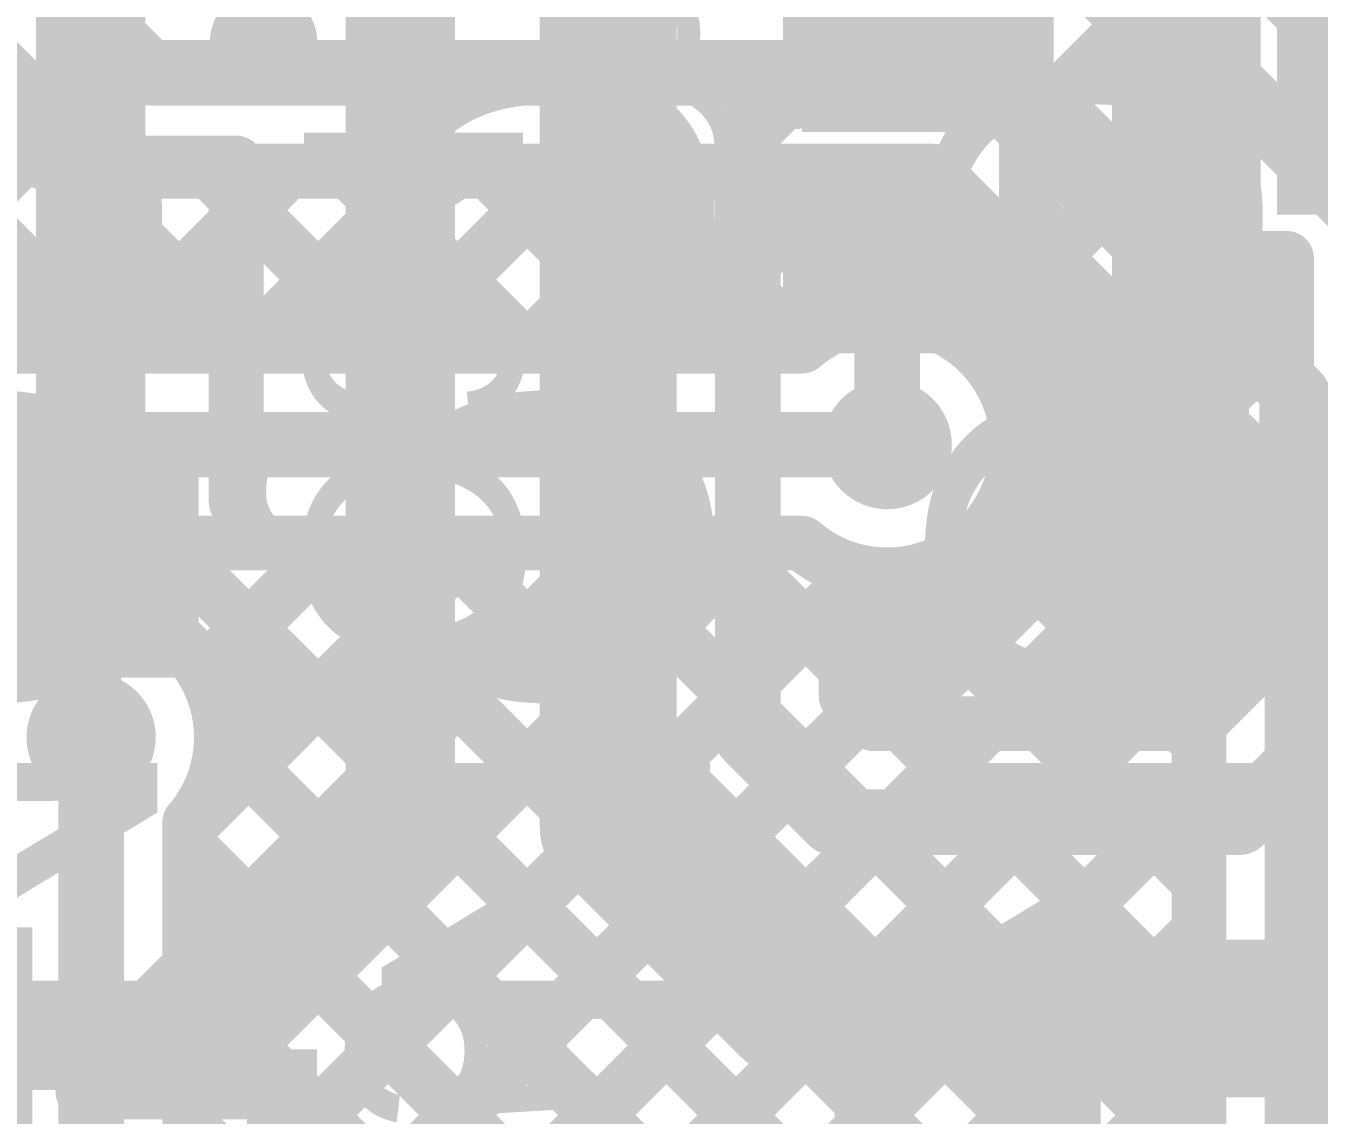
# Model space of a CAD drawing. Header units: millimetres. Extents: x -0.33 to 3.26, y -0.12 to 2.83.
# Drawn here: x 2.7146 to 2.9509, y 1.9554 to 2.1546 of the extents above; entities that cross this region are included whole.
import ezdxf

# ---------------------------------------------------------------- set-up
doc = ezdxf.new("R2010")
doc.units = ezdxf.units.MM
doc.header["$MEASUREMENT"] = 0
for name, color, linetype in [('BottomLayer', 5, 'Continuous'), ('BottomOverlay', 54, 'Continuous'), ('BottomPaste', 16, 'Continuous'), ('BottomSolder', 6, 'Continuous'), ('TopLayer', 1, 'Continuous'), ('TopOverlay', 2, 'Continuous'), ('ViaHoleLayer', 16, 'Continuous')]:
    doc.layers.add(name, color=color, linetype=linetype)
doc.styles.add('Arial', font='', dxfattribs={"height": 0.2})
doc.styles.get('Arial').set_extended_font_data('Arial')

# ---------------------------------------------------------------- blocks, each defined once
blk = doc.blocks.new('R__0402_B_137')
at = {"layer": 'BottomLayer'}
for points in [[(-0.0095, 0.0125), (-0.0095, -0.0125), (-0.0275, -0.0125), (-0.0275, 0.0125)], [(0.0275, 0.0125), (0.0275, -0.0125), (0.0095, -0.0125), (0.0095, 0.0125)]]:
    blk.add_hatch(color=5, dxfattribs=at).paths.add_polyline_path(points)
at = {"layer": 'BottomPaste'}
for points in [[(-0.0095, 0.0125), (-0.0095, -0.0125), (-0.0275, -0.0125), (-0.0275, 0.0125)], [(0.0275, 0.0125), (0.0275, -0.0125), (0.0095, -0.0125), (0.0095, 0.0125)]]:
    blk.add_hatch(color=16, dxfattribs=at).paths.add_polyline_path(points)
at = {"layer": 'BottomSolder'}
for points in [[(-0.0055, 0.0165), (-0.0055, -0.0165), (-0.0315, -0.0165), (-0.0315, 0.0165)], [(0.0315, 0.0165), (0.0315, -0.0165), (0.0055, -0.0165), (0.0055, 0.0165)]]:
    blk.add_hatch(color=6, dxfattribs=at).paths.add_polyline_path(points)
at = {"layer": 'BottomOverlay', "const_width": 0.005}
for points in [[(-0.0325, 0.0175), (-0.0325, -0.0175)], [(-0.0325, 0.0175), (-0.0085, 0.0175)], [(0.0085, 0.0175), (0.0325, 0.0175)], [(0.0325, 0.0175), (0.0325, -0.0175)], [(-0.0325, -0.0175), (-0.0085, -0.0175)], [(0.0085, -0.0175), (0.0325, -0.0175)]]:
    blk.add_lwpolyline(points, dxfattribs=at)
at = {"layer": 'BottomOverlay', "const_width": 0.0025}
for points in [[(-0.03375, 0.0175, 1), (-0.03125, 0.0175, 1)], [(-0.03375, 0.0175, 1), (-0.03125, 0.0175, 1)], [(-0.00975, 0.0175, 1), (-0.00725, 0.0175, 1)], [(0.00725, 0.0175, 1), (0.00975, 0.0175, 1)], [(0.03125, 0.0175, 1), (0.03375, 0.0175, 1)], [(0.03125, 0.0175, 1), (0.03375, 0.0175, 1)], [(-0.03375, -0.0175, 1), (-0.03125, -0.0175, 1)], [(-0.03375, -0.0175, 1), (-0.03125, -0.0175, 1)], [(-0.00975, -0.0175, 1), (-0.00725, -0.0175, 1)], [(0.00725, -0.0175, 1), (0.00975, -0.0175, 1)], [(0.03125, -0.0175, 1), (0.03375, -0.0175, 1)], [(0.03125, -0.0175, 1), (0.03375, -0.0175, 1)]]:
    blk.add_lwpolyline(points, format="xyb", close=True, dxfattribs=at)
blk = doc.blocks.new('SOT23_3_B_187')
at = {"layer": 'BottomLayer'}
for points in [[(-0.02166, 0.02657), (-0.05316, 0.02657), (-0.05316, 0.05807), (-0.02166, 0.05807)], [(0.05314, 0.02657), (0.02165, 0.02657), (0.02165, 0.05807), (0.05314, 0.05807)], [(0.01574, -0.05807), (-0.01575, -0.05807), (-0.01575, -0.02657), (0.01574, -0.02657)]]:
    blk.add_hatch(color=5, dxfattribs=at).paths.add_polyline_path(points)
at = {"layer": 'BottomPaste'}
for points in [[(-0.02166, 0.02657), (-0.05316, 0.02657), (-0.05316, 0.05807), (-0.02166, 0.05807)], [(0.05314, 0.02657), (0.02165, 0.02657), (0.02165, 0.05807), (0.05314, 0.05807)], [(0.01574, -0.05807), (-0.01575, -0.05807), (-0.01575, -0.02657), (0.01574, -0.02657)]]:
    blk.add_hatch(color=16, dxfattribs=at).paths.add_polyline_path(points)
at = {"layer": 'BottomSolder'}
for points in [[(-0.01766, 0.02257), (-0.05716, 0.02257), (-0.05716, 0.06207), (-0.01766, 0.06207)], [(0.05714, 0.02257), (0.01765, 0.02257), (0.01765, 0.06207), (0.05714, 0.06207)], [(0.01974, -0.06207), (-0.01975, -0.06207), (-0.01975, -0.02257), (0.01974, -0.02257)]]:
    blk.add_hatch(color=6, dxfattribs=at).paths.add_polyline_path(points)
at = {"layer": 'BottomOverlay'}
for points, const_width in [([(-0.06409, 0.068, 1), (-0.07393, 0.068, 1)], 0.00984), ([(-0.07639, 0.068, 1), (-0.07147, 0.068, 1)], 0.00492), ([(-0.06655, 0.068, 1), (-0.06162, 0.068, 1)], 0.00492), ([(-0.01351, 0.032, 1), (-0.00851, 0.032, 1)], 0.005), ([(0.00849, 0.032, 1), (0.01349, 0.032, 1)], 0.005), ([(-0.06651, 0.03, 1), (-0.06151, 0.03, 1)], 0.005), ([(0.06149, 0.03, 1), (0.06649, 0.03, 1)], 0.005), ([(0.02649, -0.031, 1), (0.03149, -0.031, 1)], 0.005), ([(0.06149, -0.031, 1), (0.06649, -0.031, 1)], 0.005), ([(0.06149, -0.031, 1), (0.06649, -0.031, 1)], 0.005), ([(-0.06651, -0.032, 1), (-0.06151, -0.032, 1)], 0.005), ([(-0.06651, -0.032, 1), (-0.06151, -0.032, 1)], 0.005), ([(-0.03151, -0.032, 1), (-0.02651, -0.032, 1)], 0.005)]:
    blk.add_lwpolyline(points, format="xyb", close=True, dxfattribs=dict(at, const_width=const_width))
at = {"layer": 'BottomOverlay', "const_width": 0.01}
for points in [[(0.01099, 0.032), (-0.01101, 0.032)], [(-0.06401, 0.03), (-0.06401, -0.032)], [(0.06399, 0.03), (0.06399, -0.031)], [(0.06399, -0.031), (0.02899, -0.031)], [(-0.02901, -0.032), (-0.06401, -0.032)]]:
    blk.add_lwpolyline(points, dxfattribs=at)
blk = doc.blocks.new('SOT23_3_B_191')
at = {"layer": 'BottomLayer'}
for points in [[(-0.02166, 0.02657), (-0.05316, 0.02657), (-0.05316, 0.05807), (-0.02166, 0.05807)], [(0.05314, 0.02657), (0.02165, 0.02657), (0.02165, 0.05807), (0.05314, 0.05807)], [(0.01574, -0.05807), (-0.01575, -0.05807), (-0.01575, -0.02657), (0.01574, -0.02657)]]:
    blk.add_hatch(color=5, dxfattribs=at).paths.add_polyline_path(points)
at = {"layer": 'BottomPaste'}
for points in [[(-0.02166, 0.02657), (-0.05316, 0.02657), (-0.05316, 0.05807), (-0.02166, 0.05807)], [(0.05314, 0.02657), (0.02165, 0.02657), (0.02165, 0.05807), (0.05314, 0.05807)], [(0.01574, -0.05807), (-0.01575, -0.05807), (-0.01575, -0.02657), (0.01574, -0.02657)]]:
    blk.add_hatch(color=16, dxfattribs=at).paths.add_polyline_path(points)
at = {"layer": 'BottomSolder'}
for points in [[(-0.01766, 0.02257), (-0.05716, 0.02257), (-0.05716, 0.06207), (-0.01766, 0.06207)], [(0.05714, 0.02257), (0.01765, 0.02257), (0.01765, 0.06207), (0.05714, 0.06207)], [(0.01974, -0.06207), (-0.01975, -0.06207), (-0.01975, -0.02257), (0.01974, -0.02257)]]:
    blk.add_hatch(color=6, dxfattribs=at).paths.add_polyline_path(points)
at = {"layer": 'BottomOverlay'}
for points, const_width in [([(-0.06409, 0.068, 1), (-0.07393, 0.068, 1)], 0.00984), ([(-0.07639, 0.068, 1), (-0.07147, 0.068, 1)], 0.00492), ([(-0.06655, 0.068, 1), (-0.06162, 0.068, 1)], 0.00492), ([(-0.01351, 0.032, 1), (-0.00851, 0.032, 1)], 0.005), ([(0.00849, 0.032, 1), (0.01349, 0.032, 1)], 0.005), ([(-0.06651, 0.03, 1), (-0.06151, 0.03, 1)], 0.005), ([(0.06149, 0.03, 1), (0.06649, 0.03, 1)], 0.005), ([(0.02649, -0.031, 1), (0.03149, -0.031, 1)], 0.005), ([(0.06149, -0.031, 1), (0.06649, -0.031, 1)], 0.005), ([(0.06149, -0.031, 1), (0.06649, -0.031, 1)], 0.005), ([(-0.06651, -0.032, 1), (-0.06151, -0.032, 1)], 0.005), ([(-0.06651, -0.032, 1), (-0.06151, -0.032, 1)], 0.005), ([(-0.03151, -0.032, 1), (-0.02651, -0.032, 1)], 0.005)]:
    blk.add_lwpolyline(points, format="xyb", close=True, dxfattribs=dict(at, const_width=const_width))
at = {"layer": 'BottomOverlay', "const_width": 0.01}
for points in [[(0.01099, 0.032), (-0.01101, 0.032)], [(-0.06401, 0.03), (-0.06401, -0.032)], [(0.06399, 0.03), (0.06399, -0.031)], [(0.06399, -0.031), (0.02899, -0.031)], [(-0.02901, -0.032), (-0.06401, -0.032)]]:
    blk.add_lwpolyline(points, dxfattribs=at)
blk = doc.blocks.new('SOT23_3_B_196')
at = {"layer": 'BottomLayer'}
for points in [[(-0.02166, 0.02657), (-0.05316, 0.02657), (-0.05316, 0.05807), (-0.02166, 0.05807)], [(0.05314, 0.02657), (0.02165, 0.02657), (0.02165, 0.05807), (0.05314, 0.05807)], [(0.01574, -0.05807), (-0.01575, -0.05807), (-0.01575, -0.02657), (0.01574, -0.02657)]]:
    blk.add_hatch(color=5, dxfattribs=at).paths.add_polyline_path(points)
at = {"layer": 'BottomPaste'}
for points in [[(-0.02166, 0.02657), (-0.05316, 0.02657), (-0.05316, 0.05807), (-0.02166, 0.05807)], [(0.05314, 0.02657), (0.02165, 0.02657), (0.02165, 0.05807), (0.05314, 0.05807)], [(0.01574, -0.05807), (-0.01575, -0.05807), (-0.01575, -0.02657), (0.01574, -0.02657)]]:
    blk.add_hatch(color=16, dxfattribs=at).paths.add_polyline_path(points)
at = {"layer": 'BottomSolder'}
for points in [[(-0.01766, 0.02257), (-0.05716, 0.02257), (-0.05716, 0.06207), (-0.01766, 0.06207)], [(0.05714, 0.02257), (0.01765, 0.02257), (0.01765, 0.06207), (0.05714, 0.06207)], [(0.01974, -0.06207), (-0.01975, -0.06207), (-0.01975, -0.02257), (0.01974, -0.02257)]]:
    blk.add_hatch(color=6, dxfattribs=at).paths.add_polyline_path(points)
at = {"layer": 'BottomOverlay'}
for points, const_width in [([(-0.06409, 0.068, 1), (-0.07393, 0.068, 1)], 0.00984), ([(-0.07639, 0.068, 1), (-0.07147, 0.068, 1)], 0.00492), ([(-0.06655, 0.068, 1), (-0.06162, 0.068, 1)], 0.00492), ([(-0.01351, 0.032, 1), (-0.00851, 0.032, 1)], 0.005), ([(0.00849, 0.032, 1), (0.01349, 0.032, 1)], 0.005), ([(-0.06651, 0.03, 1), (-0.06151, 0.03, 1)], 0.005), ([(0.06149, 0.03, 1), (0.06649, 0.03, 1)], 0.005), ([(0.02649, -0.031, 1), (0.03149, -0.031, 1)], 0.005), ([(0.06149, -0.031, 1), (0.06649, -0.031, 1)], 0.005), ([(0.06149, -0.031, 1), (0.06649, -0.031, 1)], 0.005), ([(-0.06651, -0.032, 1), (-0.06151, -0.032, 1)], 0.005), ([(-0.06651, -0.032, 1), (-0.06151, -0.032, 1)], 0.005), ([(-0.03151, -0.032, 1), (-0.02651, -0.032, 1)], 0.005)]:
    blk.add_lwpolyline(points, format="xyb", close=True, dxfattribs=dict(at, const_width=const_width))
at = {"layer": 'BottomOverlay', "const_width": 0.01}
for points in [[(0.01099, 0.032), (-0.01101, 0.032)], [(-0.06401, 0.03), (-0.06401, -0.032)], [(0.06399, 0.03), (0.06399, -0.031)], [(0.06399, -0.031), (0.02899, -0.031)], [(-0.02901, -0.032), (-0.06401, -0.032)]]:
    blk.add_lwpolyline(points, dxfattribs=at)
blk = doc.blocks.new('SOT23_3_B_197')
at = {"layer": 'BottomLayer'}
for points in [[(-0.02166, 0.02657), (-0.05316, 0.02657), (-0.05316, 0.05807), (-0.02166, 0.05807)], [(0.05314, 0.02657), (0.02165, 0.02657), (0.02165, 0.05807), (0.05314, 0.05807)], [(0.01574, -0.05807), (-0.01575, -0.05807), (-0.01575, -0.02657), (0.01574, -0.02657)]]:
    blk.add_hatch(color=5, dxfattribs=at).paths.add_polyline_path(points)
at = {"layer": 'BottomPaste'}
for points in [[(-0.02166, 0.02657), (-0.05316, 0.02657), (-0.05316, 0.05807), (-0.02166, 0.05807)], [(0.05314, 0.02657), (0.02165, 0.02657), (0.02165, 0.05807), (0.05314, 0.05807)], [(0.01574, -0.05807), (-0.01575, -0.05807), (-0.01575, -0.02657), (0.01574, -0.02657)]]:
    blk.add_hatch(color=16, dxfattribs=at).paths.add_polyline_path(points)
at = {"layer": 'BottomSolder'}
for points in [[(-0.01766, 0.02257), (-0.05716, 0.02257), (-0.05716, 0.06207), (-0.01766, 0.06207)], [(0.05714, 0.02257), (0.01765, 0.02257), (0.01765, 0.06207), (0.05714, 0.06207)], [(0.01974, -0.06207), (-0.01975, -0.06207), (-0.01975, -0.02257), (0.01974, -0.02257)]]:
    blk.add_hatch(color=6, dxfattribs=at).paths.add_polyline_path(points)
at = {"layer": 'BottomOverlay'}
for points, const_width in [([(-0.06409, 0.068, 1), (-0.07393, 0.068, 1)], 0.00984), ([(-0.07639, 0.068, 1), (-0.07147, 0.068, 1)], 0.00492), ([(-0.06655, 0.068, 1), (-0.06162, 0.068, 1)], 0.00492), ([(-0.01351, 0.032, 1), (-0.00851, 0.032, 1)], 0.005), ([(0.00849, 0.032, 1), (0.01349, 0.032, 1)], 0.005), ([(-0.06651, 0.03, 1), (-0.06151, 0.03, 1)], 0.005), ([(0.06149, 0.03, 1), (0.06649, 0.03, 1)], 0.005), ([(0.02649, -0.031, 1), (0.03149, -0.031, 1)], 0.005), ([(0.06149, -0.031, 1), (0.06649, -0.031, 1)], 0.005), ([(0.06149, -0.031, 1), (0.06649, -0.031, 1)], 0.005), ([(-0.06651, -0.032, 1), (-0.06151, -0.032, 1)], 0.005), ([(-0.06651, -0.032, 1), (-0.06151, -0.032, 1)], 0.005), ([(-0.03151, -0.032, 1), (-0.02651, -0.032, 1)], 0.005)]:
    blk.add_lwpolyline(points, format="xyb", close=True, dxfattribs=dict(at, const_width=const_width))
at = {"layer": 'BottomOverlay', "const_width": 0.01}
for points in [[(0.01099, 0.032), (-0.01101, 0.032)], [(-0.06401, 0.03), (-0.06401, -0.032)], [(0.06399, 0.03), (0.06399, -0.031)], [(0.06399, -0.031), (0.02899, -0.031)], [(-0.02901, -0.032), (-0.06401, -0.032)]]:
    blk.add_lwpolyline(points, dxfattribs=at)
blk = doc.blocks.new('SOT23_3_B_199')
at = {"layer": 'BottomLayer'}
for points in [[(-0.02166, 0.02657), (-0.05316, 0.02657), (-0.05316, 0.05807), (-0.02166, 0.05807)], [(0.05314, 0.02657), (0.02165, 0.02657), (0.02165, 0.05807), (0.05314, 0.05807)], [(0.01574, -0.05807), (-0.01575, -0.05807), (-0.01575, -0.02657), (0.01574, -0.02657)]]:
    blk.add_hatch(color=5, dxfattribs=at).paths.add_polyline_path(points)
at = {"layer": 'BottomPaste'}
for points in [[(-0.02166, 0.02657), (-0.05316, 0.02657), (-0.05316, 0.05807), (-0.02166, 0.05807)], [(0.05314, 0.02657), (0.02165, 0.02657), (0.02165, 0.05807), (0.05314, 0.05807)], [(0.01574, -0.05807), (-0.01575, -0.05807), (-0.01575, -0.02657), (0.01574, -0.02657)]]:
    blk.add_hatch(color=16, dxfattribs=at).paths.add_polyline_path(points)
at = {"layer": 'BottomSolder'}
for points in [[(-0.01766, 0.02257), (-0.05716, 0.02257), (-0.05716, 0.06207), (-0.01766, 0.06207)], [(0.05714, 0.02257), (0.01765, 0.02257), (0.01765, 0.06207), (0.05714, 0.06207)], [(0.01974, -0.06207), (-0.01975, -0.06207), (-0.01975, -0.02257), (0.01974, -0.02257)]]:
    blk.add_hatch(color=6, dxfattribs=at).paths.add_polyline_path(points)
at = {"layer": 'BottomOverlay'}
for points, const_width in [([(-0.06409, 0.068, 1), (-0.07393, 0.068, 1)], 0.00984), ([(-0.07639, 0.068, 1), (-0.07147, 0.068, 1)], 0.00492), ([(-0.06655, 0.068, 1), (-0.06162, 0.068, 1)], 0.00492), ([(-0.01351, 0.032, 1), (-0.00851, 0.032, 1)], 0.005), ([(0.00849, 0.032, 1), (0.01349, 0.032, 1)], 0.005), ([(-0.06651, 0.03, 1), (-0.06151, 0.03, 1)], 0.005), ([(0.06149, 0.03, 1), (0.06649, 0.03, 1)], 0.005), ([(0.02649, -0.031, 1), (0.03149, -0.031, 1)], 0.005), ([(0.06149, -0.031, 1), (0.06649, -0.031, 1)], 0.005), ([(0.06149, -0.031, 1), (0.06649, -0.031, 1)], 0.005), ([(-0.06651, -0.032, 1), (-0.06151, -0.032, 1)], 0.005), ([(-0.06651, -0.032, 1), (-0.06151, -0.032, 1)], 0.005), ([(-0.03151, -0.032, 1), (-0.02651, -0.032, 1)], 0.005)]:
    blk.add_lwpolyline(points, format="xyb", close=True, dxfattribs=dict(at, const_width=const_width))
at = {"layer": 'BottomOverlay', "const_width": 0.01}
for points in [[(0.01099, 0.032), (-0.01101, 0.032)], [(-0.06401, 0.03), (-0.06401, -0.032)], [(0.06399, 0.03), (0.06399, -0.031)], [(0.06399, -0.031), (0.02899, -0.031)], [(-0.02901, -0.032), (-0.06401, -0.032)]]:
    blk.add_lwpolyline(points, dxfattribs=at)
blk = doc.blocks.new('SOT23_3_B_203')
at = {"layer": 'BottomLayer'}
for points in [[(-0.02166, 0.02657), (-0.05316, 0.02657), (-0.05316, 0.05807), (-0.02166, 0.05807)], [(0.05314, 0.02657), (0.02165, 0.02657), (0.02165, 0.05807), (0.05314, 0.05807)], [(0.01574, -0.05807), (-0.01575, -0.05807), (-0.01575, -0.02657), (0.01574, -0.02657)]]:
    blk.add_hatch(color=5, dxfattribs=at).paths.add_polyline_path(points)
at = {"layer": 'BottomPaste'}
for points in [[(-0.02166, 0.02657), (-0.05316, 0.02657), (-0.05316, 0.05807), (-0.02166, 0.05807)], [(0.05314, 0.02657), (0.02165, 0.02657), (0.02165, 0.05807), (0.05314, 0.05807)], [(0.01574, -0.05807), (-0.01575, -0.05807), (-0.01575, -0.02657), (0.01574, -0.02657)]]:
    blk.add_hatch(color=16, dxfattribs=at).paths.add_polyline_path(points)
at = {"layer": 'BottomSolder'}
for points in [[(-0.01766, 0.02257), (-0.05716, 0.02257), (-0.05716, 0.06207), (-0.01766, 0.06207)], [(0.05714, 0.02257), (0.01765, 0.02257), (0.01765, 0.06207), (0.05714, 0.06207)], [(0.01974, -0.06207), (-0.01975, -0.06207), (-0.01975, -0.02257), (0.01974, -0.02257)]]:
    blk.add_hatch(color=6, dxfattribs=at).paths.add_polyline_path(points)
at = {"layer": 'BottomOverlay'}
for points, const_width in [([(-0.06409, 0.068, 1), (-0.07393, 0.068, 1)], 0.00984), ([(-0.07639, 0.068, 1), (-0.07147, 0.068, 1)], 0.00492), ([(-0.06655, 0.068, 1), (-0.06162, 0.068, 1)], 0.00492), ([(-0.01351, 0.032, 1), (-0.00851, 0.032, 1)], 0.005), ([(0.00849, 0.032, 1), (0.01349, 0.032, 1)], 0.005), ([(-0.06651, 0.03, 1), (-0.06151, 0.03, 1)], 0.005), ([(0.06149, 0.03, 1), (0.06649, 0.03, 1)], 0.005), ([(0.02649, -0.031, 1), (0.03149, -0.031, 1)], 0.005), ([(0.06149, -0.031, 1), (0.06649, -0.031, 1)], 0.005), ([(0.06149, -0.031, 1), (0.06649, -0.031, 1)], 0.005), ([(-0.06651, -0.032, 1), (-0.06151, -0.032, 1)], 0.005), ([(-0.06651, -0.032, 1), (-0.06151, -0.032, 1)], 0.005), ([(-0.03151, -0.032, 1), (-0.02651, -0.032, 1)], 0.005)]:
    blk.add_lwpolyline(points, format="xyb", close=True, dxfattribs=dict(at, const_width=const_width))
at = {"layer": 'BottomOverlay', "const_width": 0.01}
for points in [[(0.01099, 0.032), (-0.01101, 0.032)], [(-0.06401, 0.03), (-0.06401, -0.032)], [(0.06399, 0.03), (0.06399, -0.031)], [(0.06399, -0.031), (0.02899, -0.031)], [(-0.02901, -0.032), (-0.06401, -0.032)]]:
    blk.add_lwpolyline(points, dxfattribs=at)

msp = doc.modelspace()

# ---------------------------------------------------------------- hatches: boundary and pattern name
at = {"layer": 'BottomLayer'}
h = msp.add_hatch(color=5, dxfattribs=at)
edge = h.paths.add_edge_path()
edge.add_arc((2.872, 2.078), 0.01181, 0, 360)
h = msp.add_hatch(color=5, dxfattribs=at)
edge = h.paths.add_edge_path()
edge.add_arc((2.876, 2.04227), 0.01181, 0, 360)
h = msp.add_hatch(color=5, dxfattribs=at)
edge = h.paths.add_edge_path()
edge.add_arc((2.916, 2.04327), 0.01181, 0, 360)
h = msp.add_hatch(color=5, dxfattribs=at)
edge = h.paths.add_edge_path()
edge.add_arc((2.7265, 2.0245), 0.01181, 0, 360)
at = {"layer": 'TopLayer'}
h = msp.add_hatch(color=1, dxfattribs=at)
edge = h.paths.add_edge_path()
edge.add_arc((2.872, 2.078), 0.01181, 0, 360)
h = msp.add_hatch(color=1, dxfattribs=at)
edge = h.paths.add_edge_path()
edge.add_arc((2.876, 2.04227), 0.01181, 0, 360)
h = msp.add_hatch(color=1, dxfattribs=at)
edge = h.paths.add_edge_path()
edge.add_arc((2.916, 2.04327), 0.01181, 0, 360)
h = msp.add_hatch(color=1, dxfattribs=at)
edge = h.paths.add_edge_path()
edge.add_arc((2.7265, 2.0245), 0.01181, 0, 360)
at = {"layer": 'ViaHoleLayer'}
h = msp.add_hatch(color=16, dxfattribs=at)
edge = h.paths.add_edge_path()
edge.add_arc((2.872, 2.078), 0.00591, 0, 360)
h = msp.add_hatch(color=16, dxfattribs=at)
edge = h.paths.add_edge_path()
edge.add_arc((2.876, 2.04227), 0.00787, 0, 360)
h = msp.add_hatch(color=16, dxfattribs=at)
edge = h.paths.add_edge_path()
edge.add_arc((2.916, 2.04327), 0.00787, 0, 360)
h = msp.add_hatch(color=16, dxfattribs=at)
edge = h.paths.add_edge_path()
edge.add_arc((2.7265, 2.0245), 0.00591, 0, 360)

# ---------------------------------------------------------------- linework, layer by layer
at = {"layer": 'BottomLayer'}
for points, const_width in [([(2.821, 2.008), (2.821, 2.34553)], 0.025), ([(2.783, 2.014), (2.783, 2.338)], 0.02), ([(2.87367, 2.19768), (2.93525, 2.13609)], 0.01), ([(2.89745, 2.13577), (2.95935, 2.19768)], 0.01), ([(2.72641, 2.05518), (2.72641, 2.17718)], 0.02), ([(2.9256, 2.05518), (2.9256, 2.17035)], 0.025), ([(2.89745, 2.13218), (2.89745, 2.16918)], 0.01), ([(2.93525, 2.11207), (2.93525, 2.16757)], 0.01), ([(2.8465, 2.1355), (2.85918, 2.14818)], 0.012), ([(2.85918, 2.14818), (2.87295, 2.14818)], 0.012), ([(2.89745, 2.14561), (2.945, 2.09806)], 0.01), ([(2.89745, 2.10749), (2.93525, 2.14529)], 0.01), ([(2.8465, 2.0245), (2.8465, 2.1355)], 0.012), ([(2.89745, 2.12718), (2.89745, 2.13218)], 0.01), ([(2.89745, 2.12718), (2.89745, 2.13218)], 0.01), ([(2.89745, 2.09018), (2.89745, 2.12718)], 0.01), ([(2.89581, 2.07756), (2.93525, 2.11701)], 0.01), ([(2.89745, 2.11733), (2.945, 2.06978)], 0.01), ([(2.872, 2.11023), (2.87295, 2.11118)], 0.012), ([(2.872, 2.078), (2.872, 2.11023)], 0.012), ([(2.93525, 2.11207), (2.945, 2.11207)], 0.01), ([(2.945, 2.04305), (2.945, 2.11207)], 0.01), ([(2.87353, 2.027), (2.945, 2.09847)], 0.01), ([(2.89246, 2.09018), (2.89745, 2.09018)], 0.01), ([(2.89631, 2.09018), (2.94422, 2.04227)], 0.01), ([(2.90181, 2.027), (2.945, 2.07019)], 0.01), ([(2.89243, 2.06577), (2.93008, 2.02813)], 0.01), ([(2.726, 2.02333), (2.726, 2.054)], 0.012), ([(2.8645, 2.03196), (2.8645, 2.0554)], 0.01), ([(2.8645, 2.04626), (2.87244, 2.05419)], 0.01), ([(2.87548, 2.05444), (2.90292, 2.027)], 0.01), ([(2.92895, 2.027), (2.945, 2.04305)], 0.01), ([(2.8645, 2.03714), (2.87464, 2.027)], 0.01), ([(2.93641, 2.009), (2.963, 2.03559)], 0.012), ([(2.8645, 2.03196), (2.86946, 2.027)], 0.01), ([(2.8465, 2.0245), (2.862, 2.009)], 0.012), ([(2.86946, 2.027), (2.92895, 2.027)], 0.01), ([(2.739, 1.97), (2.783, 2.014)], 0.02), ([(2.821, 2.008), (2.854, 1.975)], 0.025), ([(2.862, 2.009), (2.93641, 2.009)], 0.012), ([(2.854, 1.975), (2.97, 1.975)], 0.025), ([(2.696, 1.97), (2.739, 1.97)], 0.02)]:
    msp.add_lwpolyline(points, dxfattribs=dict(at, const_width=const_width))
for points, const_width in [([(2.85618, 2.14818, 1), (2.86218, 2.14818, 1)], 0.006), ([(2.85618, 2.14818, 1), (2.86218, 2.14818, 1)], 0.006), ([(2.86995, 2.14818, 1), (2.87595, 2.14818, 1)], 0.006), ([(2.89495, 2.14561, 1), (2.89995, 2.14561, 1)], 0.005), ([(2.93275, 2.14529, 1), (2.93775, 2.14529, 1)], 0.005), ([(2.8435, 2.1355, 1), (2.8495, 2.1355, 1)], 0.006), ([(2.8435, 2.1355, 1), (2.8495, 2.1355, 1)], 0.006), ([(2.89495, 2.13577, 1), (2.89995, 2.13577, 1)], 0.005), ([(2.93275, 2.13609, 1), (2.93775, 2.13609, 1)], 0.005), ([(2.89495, 2.13218, 1), (2.89995, 2.13218, 1)], 0.005), ([(2.89495, 2.13218, 1), (2.89995, 2.13218, 1)], 0.005), ([(2.89495, 2.13218, 1), (2.89995, 2.13218, 1)], 0.005), ([(2.89495, 2.12718, 1), (2.89995, 2.12718, 1)], 0.005), ([(2.89495, 2.12718, 1), (2.89995, 2.12718, 1)], 0.005), ([(2.89495, 2.12718, 1), (2.89995, 2.12718, 1)], 0.005), ([(2.89495, 2.11733, 1), (2.89995, 2.11733, 1)], 0.005), ([(2.93275, 2.11701, 1), (2.93775, 2.11701, 1)], 0.005), ([(2.869, 2.11023, 1), (2.875, 2.11023, 1)], 0.006), ([(2.869, 2.11023, 1), (2.875, 2.11023, 1)], 0.006), ([(2.86995, 2.11118, 1), (2.87595, 2.11118, 1)], 0.006), ([(2.93275, 2.11207, 1), (2.93775, 2.11207, 1)], 0.005), ([(2.93275, 2.11207, 1), (2.93775, 2.11207, 1)], 0.005), ([(2.9425, 2.11207, 1), (2.9475, 2.11207, 1)], 0.005), ([(2.9425, 2.11207, 1), (2.9475, 2.11207, 1)], 0.005), ([(2.89495, 2.10749, 1), (2.89995, 2.10749, 1)], 0.005), ([(2.9425, 2.09847, 1), (2.9475, 2.09847, 1)], 0.005), ([(2.9425, 2.09806, 1), (2.9475, 2.09806, 1)], 0.005), ([(2.88996, 2.09018, 1), (2.89496, 2.09018, 1)], 0.005), ([(2.88996, 2.09018, 1), (2.89496, 2.09018, 1)], 0.005), ([(2.89381, 2.09018, 1), (2.89881, 2.09018, 1)], 0.005), ([(2.89495, 2.09018, 1), (2.89995, 2.09018, 1)], 0.005), ([(2.89495, 2.09018, 1), (2.89995, 2.09018, 1)], 0.005), ([(2.869, 2.078, 1), (2.875, 2.078, 1)], 0.006), ([(2.89331, 2.078, 1), (2.89831, 2.078, 1)], 0.005), ([(2.89331, 2.078, 1), (2.89831, 2.078, 1)], 0.005), ([(2.89331, 2.07756, 1), (2.89831, 2.07756, 1)], 0.005), ([(2.9425, 2.07019, 1), (2.9475, 2.07019, 1)], 0.005), ([(2.9425, 2.06978, 1), (2.9475, 2.06978, 1)], 0.005), ([(2.88993, 2.06577, 1), (2.89493, 2.06577, 1)], 0.005), ([(2.91935, 2.05518, 1), (2.93185, 2.05518, 1)], 0.0125), ([(2.72141, 2.05518, 1), (2.73141, 2.05518, 1)], 0.01), ([(2.723, 2.054, 1), (2.729, 2.054, 1)], 0.006), ([(2.862, 2.0554, 1), (2.867, 2.0554, 1)], 0.005), ([(2.862, 2.0554, 1), (2.867, 2.0554, 1)], 0.005), ([(2.86994, 2.05419, 1), (2.87494, 2.05419, 1)], 0.005), ([(2.87298, 2.05444, 1), (2.87798, 2.05444, 1)], 0.005), ([(2.862, 2.04626, 1), (2.867, 2.04626, 1)], 0.005), ([(2.94172, 2.04227, 1), (2.94672, 2.04227, 1)], 0.005), ([(2.9425, 2.04305, 1), (2.9475, 2.04305, 1)], 0.005), ([(2.9425, 2.04305, 1), (2.9475, 2.04305, 1)], 0.005), ([(2.862, 2.03714, 1), (2.867, 2.03714, 1)], 0.005), ([(2.862, 2.03196, 1), (2.867, 2.03196, 1)], 0.005), ([(2.862, 2.03196, 1), (2.867, 2.03196, 1)], 0.005), ([(2.92758, 2.02813, 1), (2.93258, 2.02813, 1)], 0.005), ([(2.8435, 2.0245, 1), (2.8495, 2.0245, 1)], 0.006), ([(2.8435, 2.0245, 1), (2.8495, 2.0245, 1)], 0.006), ([(2.86696, 2.027, 1), (2.87196, 2.027, 1)], 0.005), ([(2.86696, 2.027, 1), (2.87196, 2.027, 1)], 0.005), ([(2.87103, 2.027, 1), (2.87603, 2.027, 1)], 0.005), ([(2.87214, 2.027, 1), (2.87714, 2.027, 1)], 0.005), ([(2.89931, 2.027, 1), (2.90431, 2.027, 1)], 0.005), ([(2.90042, 2.027, 1), (2.90542, 2.027, 1)], 0.005), ([(2.92645, 2.027, 1), (2.93145, 2.027, 1)], 0.005), ([(2.92645, 2.027, 1), (2.93145, 2.027, 1)], 0.005), ([(2.723, 2.02333, 1), (2.729, 2.02333, 1)], 0.006), ([(2.778, 2.014, 1), (2.788, 2.014, 1)], 0.01), ([(2.778, 2.014, 1), (2.788, 2.014, 1)], 0.01), ([(2.81475, 2.008, 1), (2.82725, 2.008, 1)], 0.0125), ([(2.81475, 2.008, 1), (2.82725, 2.008, 1)], 0.0125), ([(2.859, 2.009, 1), (2.865, 2.009, 1)], 0.006), ([(2.859, 2.009, 1), (2.865, 2.009, 1)], 0.006), ([(2.93341, 2.009, 1), (2.93941, 2.009, 1)], 0.006), ([(2.93341, 2.009, 1), (2.93941, 2.009, 1)], 0.006), ([(2.84775, 1.975, 1), (2.86025, 1.975, 1)], 0.0125), ([(2.84775, 1.975, 1), (2.86025, 1.975, 1)], 0.0125), ([(2.734, 1.97, 1), (2.744, 1.97, 1)], 0.01), ([(2.734, 1.97, 1), (2.744, 1.97, 1)], 0.01)]:
    msp.add_lwpolyline(points, format="xyb", close=True, dxfattribs=dict(at, const_width=const_width))
at = {"layer": 'BottomLayer', "const_width": 0.01}
for points in [[(2.89246, 2.09018, -0.135017), (2.89581, 2.078)], [(2.89581, 2.078, -0.511504), (2.8645, 2.0554)]]:
    msp.add_lwpolyline(points, format="xyb", dxfattribs=at)
at = {"layer": 'TopLayer'}
for points, const_width in [([(2.94579, 2.15866), (2.981, 2.19387)], 0.01), ([(2.63762, 2.18765), (2.72927, 2.096)], 0.01), ([(2.66307, 2.18765), (2.75472, 2.096)], 0.01), ([(2.91677, 2.18769), (2.981, 2.12346)], 0.01), ([(2.91759, 2.18769), (2.981, 2.12428)], 0.01), ([(2.69822, 2.18478), (2.737, 2.146)], 0.012), ([(2.898, 2.181), (2.973, 2.106)], 0.012), ([(2.68552, 2.17203), (2.72425, 2.1333)], 0.01), ([(2.737, 2.146), (2.888, 2.146)], 0.012), ([(2.888, 2.146), (2.947, 2.087)], 0.012), ([(2.69447, 2.11099), (2.72051, 2.13703)], 0.01), ([(2.7072, 2.09826), (2.73694, 2.128)], 0.01), ([(2.7304, 2.096), (2.7624, 2.128)], 0.01), ([(2.737, 2.128), (2.88054, 2.128)], 0.01), ([(2.74818, 2.128), (2.78018, 2.096)], 0.01), ([(2.75585, 2.096), (2.78785, 2.128)], 0.01), ([(2.77363, 2.128), (2.80563, 2.096)], 0.01), ([(2.78131, 2.096), (2.81331, 2.128)], 0.01), ([(2.79909, 2.128), (2.83109, 2.096)], 0.01), ([(2.80676, 2.096), (2.83876, 2.128)], 0.01), ([(2.82454, 2.128), (2.85648, 2.09606)], 0.01), ([(2.83222, 2.096), (2.86422, 2.128)], 0.01), ([(2.85, 2.128), (2.87665, 2.10135)], 0.01), ([(2.87546, 2.128), (2.929, 2.07446)], 0.01), ([(2.88054, 2.128), (2.929, 2.07954)], 0.01), ([(2.86055, 2.09888), (2.88511, 2.12344)], 0.01), ([(2.88505, 2.09792), (2.89784, 2.11071)], 0.01), ([(2.89533, 2.08275), (2.91056, 2.09798)], 0.01), ([(2.70946, 2.096), (2.85641, 2.096)], 0.01), ([(2.947, 1.74168), (2.947, 2.087)], 0.012), ([(2.7445, 1.90646), (2.92329, 2.08525)], 0.01), ([(2.89535, 2.08265), (2.929, 2.049)], 0.01), ([(2.702, 2.078), (2.872, 2.078)], 0.012), ([(2.929, 1.74914), (2.929, 2.07954)], 0.01), ([(2.7445, 1.88101), (2.929, 2.0655)], 0.01), ([(2.89006, 2.06248), (2.929, 2.02354)], 0.01), ([(2.684, 2.02415), (2.71985, 2.06)], 0.01), ([(2.702, 2.06), (2.85641, 2.06)], 0.01), ([(2.71435, 2.06), (2.72605, 2.0483)], 0.01), ([(2.73277, 2.04747), (2.74531, 2.06)], 0.01), ([(2.73981, 2.06), (2.929, 1.87081)], 0.01), ([(2.7445, 1.95737), (2.84713, 2.06)], 0.01), ([(2.7445, 2.00829), (2.79622, 2.06)], 0.01), ([(2.7445, 1.98283), (2.82167, 2.06)], 0.01), ([(2.74714, 2.03638), (2.77076, 2.06)], 0.01), ([(2.76527, 2.06), (2.929, 1.89627)], 0.01), ([(2.79072, 2.06), (2.929, 1.92172)], 0.01), ([(2.81618, 2.06), (2.929, 1.94718)], 0.01), ([(2.84163, 2.06), (2.929, 1.97263)], 0.01), ([(2.7445, 1.93192), (2.86725, 2.05467)], 0.01), ([(2.87288, 2.05421), (2.929, 1.99809)], 0.01), ([(2.7445, 1.85555), (2.929, 2.04005)], 0.01), ([(2.7265, 1.576), (2.7265, 2.0245)], 0.012), ([(2.75031, 2.02404), (2.929, 1.84535)], 0.01), ([(2.7445, 1.8301), (2.929, 2.01459)], 0.01), ([(2.7445, 1.576), (2.7445, 2.00891)], 0.01), ([(2.7445, 2.00439), (2.929, 1.8199)], 0.01), ([(2.7445, 1.80464), (2.929, 1.98914)], 0.01), ([(2.7445, 1.97894), (2.929, 1.79444)], 0.01), ([(2.7445, 1.77918), (2.929, 1.96368)], 0.01), ([(2.7445, 1.95348), (2.929, 1.76899)], 0.01)]:
    msp.add_lwpolyline(points, dxfattribs=dict(at, const_width=const_width))
for points, const_width in [([(2.94329, 2.15866, 1), (2.94829, 2.15866, 1)], 0.005), ([(2.734, 2.146, 1), (2.74, 2.146, 1)], 0.006), ([(2.734, 2.146, 1), (2.74, 2.146, 1)], 0.006), ([(2.885, 2.146, 1), (2.891, 2.146, 1)], 0.006), ([(2.885, 2.146, 1), (2.891, 2.146, 1)], 0.006), ([(2.71801, 2.13703, 1), (2.72301, 2.13703, 1)], 0.005), ([(2.72175, 2.1333, 1), (2.72675, 2.1333, 1)], 0.005), ([(2.72175, 2.1333, 1), (2.72675, 2.1333, 1)], 0.005), ([(2.72177, 2.13327, 1), (2.72677, 2.13327, 1)], 0.005), ([(2.73444, 2.128, 1), (2.73944, 2.128, 1)], 0.005), ([(2.7345, 2.128, 1), (2.7395, 2.128, 1)], 0.005), ([(2.7345, 2.128, 1), (2.7395, 2.128, 1)], 0.005), ([(2.7345, 2.128, 1), (2.7395, 2.128, 1)], 0.005), ([(2.74568, 2.128, 1), (2.75068, 2.128, 1)], 0.005), ([(2.7599, 2.128, 1), (2.7649, 2.128, 1)], 0.005), ([(2.77113, 2.128, 1), (2.77613, 2.128, 1)], 0.005), ([(2.78535, 2.128, 1), (2.79035, 2.128, 1)], 0.005), ([(2.79659, 2.128, 1), (2.80159, 2.128, 1)], 0.005), ([(2.81081, 2.128, 1), (2.81581, 2.128, 1)], 0.005), ([(2.82204, 2.128, 1), (2.82704, 2.128, 1)], 0.005), ([(2.83626, 2.128, 1), (2.84126, 2.128, 1)], 0.005), ([(2.8475, 2.128, 1), (2.8525, 2.128, 1)], 0.005), ([(2.86172, 2.128, 1), (2.86672, 2.128, 1)], 0.005), ([(2.87296, 2.128, 1), (2.87796, 2.128, 1)], 0.005), ([(2.87804, 2.128, 1), (2.88304, 2.128, 1)], 0.005), ([(2.87804, 2.128, 1), (2.88304, 2.128, 1)], 0.005), ([(2.88261, 2.12344, 1), (2.88761, 2.12344, 1)], 0.005), ([(2.89534, 2.11071, 1), (2.90034, 2.11071, 1)], 0.005), ([(2.87415, 2.10135, 1), (2.87915, 2.10135, 1)], 0.005), ([(2.85805, 2.09888, 1), (2.86305, 2.09888, 1)], 0.005), ([(2.88255, 2.09792, 1), (2.88755, 2.09792, 1)], 0.005), ([(2.90806, 2.09798, 1), (2.91306, 2.09798, 1)], 0.005), ([(2.72677, 2.096, 1), (2.73177, 2.096, 1)], 0.005), ([(2.7279, 2.096, 1), (2.7329, 2.096, 1)], 0.005), ([(2.75222, 2.096, 1), (2.75722, 2.096, 1)], 0.005), ([(2.75335, 2.096, 1), (2.75835, 2.096, 1)], 0.005), ([(2.77768, 2.096, 1), (2.78268, 2.096, 1)], 0.005), ([(2.77881, 2.096, 1), (2.78381, 2.096, 1)], 0.005), ([(2.80313, 2.096, 1), (2.80813, 2.096, 1)], 0.005), ([(2.80426, 2.096, 1), (2.80926, 2.096, 1)], 0.005), ([(2.82859, 2.096, 1), (2.83359, 2.096, 1)], 0.005), ([(2.82972, 2.096, 1), (2.83472, 2.096, 1)], 0.005), ([(2.85391, 2.096, 1), (2.85891, 2.096, 1)], 0.005), ([(2.85391, 2.096, 1), (2.85891, 2.096, 1)], 0.005), ([(2.85398, 2.09606, 1), (2.85898, 2.09606, 1)], 0.005), ([(2.944, 2.087, 1), (2.95, 2.087, 1)], 0.006), ([(2.944, 2.087, 1), (2.95, 2.087, 1)], 0.006), ([(2.92079, 2.08525, 1), (2.92579, 2.08525, 1)], 0.005), ([(2.89283, 2.08275, 1), (2.89783, 2.08275, 1)], 0.005), ([(2.89285, 2.08265, 1), (2.89785, 2.08265, 1)], 0.005), ([(2.869, 2.078, 1), (2.875, 2.078, 1)], 0.006), ([(2.89331, 2.078, 1), (2.89831, 2.078, 1)], 0.005), ([(2.89331, 2.078, 1), (2.89831, 2.078, 1)], 0.005), ([(2.9265, 2.07954, 1), (2.9315, 2.07954, 1)], 0.005), ([(2.9265, 2.07954, 1), (2.9315, 2.07954, 1)], 0.005), ([(2.9265, 2.07446, 1), (2.9315, 2.07446, 1)], 0.005), ([(2.9265, 2.0655, 1), (2.9315, 2.0655, 1)], 0.005), ([(2.88756, 2.06248, 1), (2.89256, 2.06248, 1)], 0.005), ([(2.71185, 2.06, 1), (2.71685, 2.06, 1)], 0.005), ([(2.71735, 2.06, 1), (2.72235, 2.06, 1)], 0.005), ([(2.73731, 2.06, 1), (2.74231, 2.06, 1)], 0.005), ([(2.74281, 2.06, 1), (2.74781, 2.06, 1)], 0.005), ([(2.76277, 2.06, 1), (2.76777, 2.06, 1)], 0.005), ([(2.76826, 2.06, 1), (2.77326, 2.06, 1)], 0.005), ([(2.78822, 2.06, 1), (2.79322, 2.06, 1)], 0.005), ([(2.79372, 2.06, 1), (2.79872, 2.06, 1)], 0.005), ([(2.81368, 2.06, 1), (2.81868, 2.06, 1)], 0.005), ([(2.81917, 2.06, 1), (2.82417, 2.06, 1)], 0.005), ([(2.83913, 2.06, 1), (2.84413, 2.06, 1)], 0.005), ([(2.84463, 2.06, 1), (2.84963, 2.06, 1)], 0.005), ([(2.85391, 2.06, 1), (2.85891, 2.06, 1)], 0.005), ([(2.85391, 2.06, 1), (2.85891, 2.06, 1)], 0.005), ([(2.86475, 2.05467, 1), (2.86975, 2.05467, 1)], 0.005), ([(2.87038, 2.05421, 1), (2.87538, 2.05421, 1)], 0.005), ([(2.72355, 2.0483, 1), (2.72855, 2.0483, 1)], 0.005), ([(2.73027, 2.04747, 1), (2.73527, 2.04747, 1)], 0.005), ([(2.9265, 2.049, 1), (2.9315, 2.049, 1)], 0.005), ([(2.9265, 2.04005, 1), (2.9315, 2.04005, 1)], 0.005), ([(2.74464, 2.03638, 1), (2.74964, 2.03638, 1)], 0.005), ([(2.7235, 2.0245, 1), (2.7295, 2.0245, 1)], 0.006), ([(2.74781, 2.0245, 1), (2.75281, 2.0245, 1)], 0.005), ([(2.74781, 2.0245, 1), (2.75281, 2.0245, 1)], 0.005), ([(2.74781, 2.02404, 1), (2.75281, 2.02404, 1)], 0.005), ([(2.9265, 2.02354, 1), (2.9315, 2.02354, 1)], 0.005), ([(2.9265, 2.01459, 1), (2.9315, 2.01459, 1)], 0.005), ([(2.742, 2.00891, 1), (2.747, 2.00891, 1)], 0.005), ([(2.742, 2.00891, 1), (2.747, 2.00891, 1)], 0.005), ([(2.742, 2.00829, 1), (2.747, 2.00829, 1)], 0.005), ([(2.742, 2.00439, 1), (2.747, 2.00439, 1)], 0.005), ([(2.9265, 1.99809, 1), (2.9315, 1.99809, 1)], 0.005), ([(2.9265, 1.98914, 1), (2.9315, 1.98914, 1)], 0.005), ([(2.742, 1.98283, 1), (2.747, 1.98283, 1)], 0.005), ([(2.742, 1.97894, 1), (2.747, 1.97894, 1)], 0.005), ([(2.9265, 1.97263, 1), (2.9315, 1.97263, 1)], 0.005), ([(2.9265, 1.96368, 1), (2.9315, 1.96368, 1)], 0.005), ([(2.742, 1.95737, 1), (2.747, 1.95737, 1)], 0.005), ([(2.742, 1.95348, 1), (2.747, 1.95348, 1)], 0.005)]:
    msp.add_lwpolyline(points, format="xyb", close=True, dxfattribs=dict(at, const_width=const_width))
at = {"layer": 'TopLayer', "const_width": 0.01}
for points in [[(2.737, 2.128, -0.199396), (2.72425, 2.1333)], [(2.737, 2.128, -0.198912), (2.72427, 2.13327)], [(2.85641, 2.096, -0.642551), (2.89581, 2.078)], [(2.89581, 2.078, -0.642551), (2.85641, 2.06)], [(2.7085, 2.00891, -1.440035), (2.75031, 2.0245)], [(2.75031, 2.0245, -0.18034), (2.7445, 2.00891)]]:
    msp.add_lwpolyline(points, format="xyb", dxfattribs=at)

# ---------------------------------------------------------------- block references
for name, p, rotation in [('SOT23_3_B_191', (2.689, 2.2195), 180), ('SOT23_3_B_199', (2.96299, 2.2195), 180), ('R__0402_B_137', (2.87295, 2.12968), 90), ('SOT23_3_B_187', (2.689, 2.0975), 180), ('SOT23_3_B_197', (2.96299, 2.0975), 180), ('SOT23_3_B_203', (2.96999, 1.93268), 180), ('SOT23_3_B_196', (2.69599, 1.92768), 180)]:
    msp.add_blockref(name, p, dxfattribs=dict(rotation=rotation))

# ---------------------------------------------------------------- texts
at = {"layer": 'BottomOverlay', "style": 'Arial', "text_generation_flag": 2}
for s, rotation, p in [('&', 360, (2.84695, 2.122)), ('Q34', 270, (2.76541, 2.0365)), ('Q25', 270, (2.7734, 1.87735))]:
    msp.add_text(s, height=0.04, rotation=rotation, dxfattribs=at).set_placement(p)
at = {"layer": 'TopOverlay', "style": 'Arial'}
for s, p in [('CON_3', (2.67859, 2.1524)), ('CON_2', (2.77959, 2.1524)), ('CON_1', (2.87975, 2.1524))]:
    msp.add_text(s, height=0.06, rotation=270, dxfattribs=at).set_placement(p)

doc.saveas('drawing.dxf')
